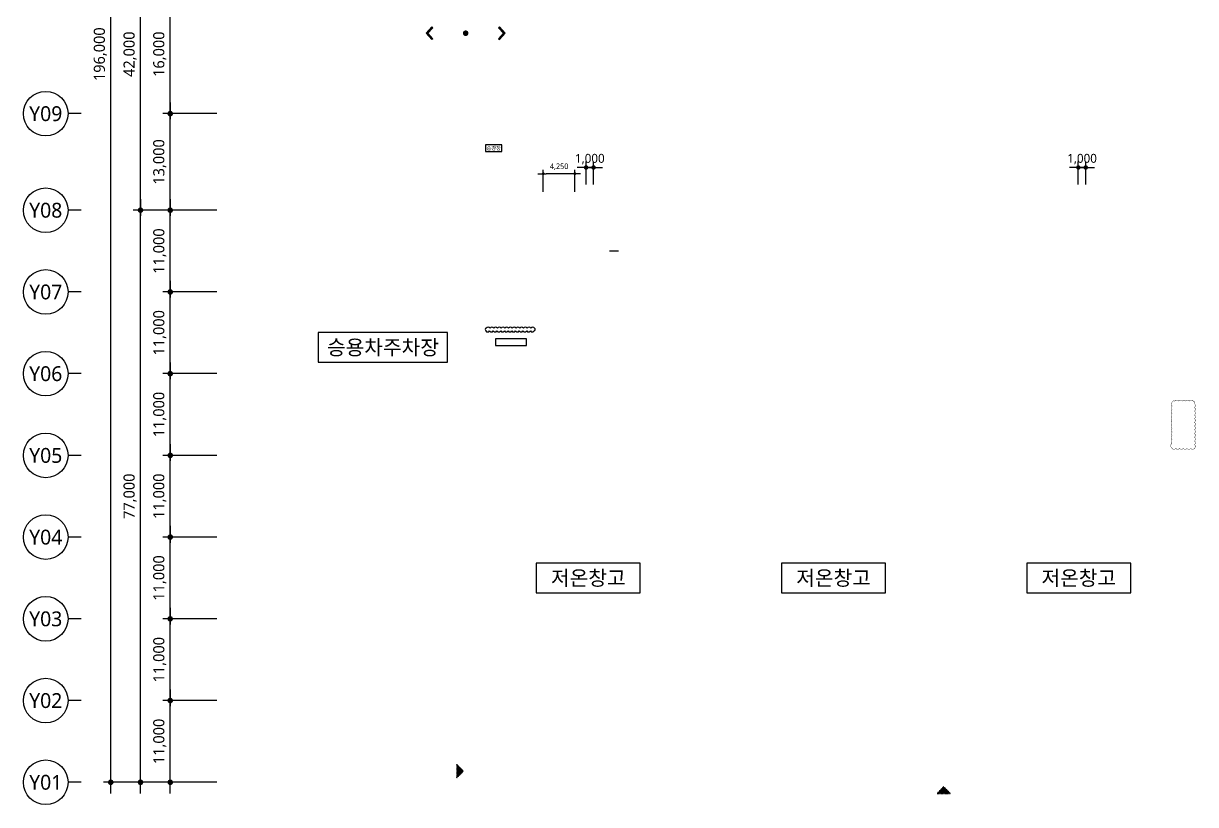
# Model space of a CAD drawing. Header units: millimetres. Extents: x 4003075 to 5615882, y 1445368 to 2591247.
# Drawn here: x 5263075 to 5420780, y 1742368 to 1847509 of the extents above; entities that cross this region are included whole.
import ezdxf
from ezdxf.enums import TextEntityAlignment as Align

# ---------------------------------------------------------------- set-up
doc = ezdxf.new("R2010")
doc.units = ezdxf.units.MM
doc.linetypes.add('DASHDOTX2', pattern=[2, 1, -0.5, 0, -0.5])
for name, color, linetype, lineweight in [('A-AXIS-BUBL', 7, 'Continuous', 25), ('A-DIMS', 7, 'Continuous', 25), ('A-MKXS-MAK2', 3, 'DASHDOTX2', 25), ('A-XXXX-SYMB', 7, 'Continuous', 25), ('A-XXXX-TXT2', 3, 'Continuous', 25), ('REV-202205', 20, 'Continuous', 25)]:
    doc.layers.add(name, color=color, linetype=linetype, lineweight=lineweight)
doc.styles.add('HY울릉도L', font='')
doc.styles.add('XR-평면도$0$맑은 고딕', font='malgun.ttf')
doc.styles.add('맑은고딕', font='malgun.ttf')
doc.styles.get('HY울릉도L').set_extended_font_data('HYwulM')
doc.dimstyles.new('CDIM', dxfattribs={"dimtxt": 3, "dimasz": 1.5, "dimexe": 2, "dimexo": 1, "dimgap": 1, "dimtad": 1, "dimdec": 0, "dimrnd": 0.5, "dimzin": 0, "dimdsep": 32, "dimlunit": 6, "dimtxsty": 'HY울릉도L', "dimblk1": '_CIDOT', "dimblk2": '_CIDOT', "dimsah": 1, "dimcen": 5.5, "dimclrd": 2, "dimclre": 2, "dimclrt": 7, "dimadec": 0, "dimazin": 0, "dimtfac": 1, "dimtdec": 0, "dimtix": 1, "dimtmove": 2, "dimatfit": 1, "dimldrblk": '_CIDOT', "dimfxl": 1, "dimtolj": 1, "dimtzin": 0, "dimlwd": -1, "dimarcsym": 0})

# ---------------------------------------------------------------- blocks, each defined once
blk = doc.blocks.new('_CIDOT')
at = {"color": 0, "linetype": 'ByBlock'}
blk.add_line((2, 0), (-1, 0), dxfattribs=at)
at = {"color": 0, "linetype": 'ByBlock', "const_width": 0.5}
blk.add_lwpolyline([(-0.25, 0, 1), (0.25, 0, 1)], format="xyb", close=True, dxfattribs=at)
blk = doc.blocks.new('*D9')
at = {"layer": 'A-DIMS', "lineweight": -2, "transparency": 16777216}
for p, q in [((93193, 67121), (85943, 67121)), ((93193, 56121), (85943, 56121))]:
    blk.add_line(p, q, dxfattribs=at)
at = {"layer": 'A-DIMS', "transparency": 16777216}
blk.add_line((86943, 56871), (86943, 66371), dxfattribs=at)
at = {"layer": 'A-DIMS', "transparency": 16777216, "xscale": 750, "yscale": 750, "zscale": 750}
for p, rotation in [((86943, 67121), 90), ((86943, 56121), 270)]:
    blk.add_blockref('_CIDOT', p, dxfattribs=dict(at, rotation=rotation))
at = {"layer": 'A-DIMS', "color": 3, "transparency": 16777216, "insert": (85538, 61621), "char_height": 1500, "attachment_point": 5, "rotation": 90, "style": '맑은고딕'}
blk.add_mtext('\\A1;11,000', dxfattribs=at)
blk = doc.blocks.new('*D10')
at = {"layer": 'A-DIMS', "lineweight": -2, "transparency": 16777216}
for p, q in [((93193, 78121), (85943, 78121)), ((93193, 67121), (85943, 67121))]:
    blk.add_line(p, q, dxfattribs=at)
at = {"layer": 'A-DIMS', "transparency": 16777216}
blk.add_line((86943, 67871), (86943, 77371), dxfattribs=at)
at = {"layer": 'A-DIMS', "transparency": 16777216, "xscale": 750, "yscale": 750, "zscale": 750}
for p, rotation in [((86943, 78121), 90), ((86943, 67121), 270)]:
    blk.add_blockref('_CIDOT', p, dxfattribs=dict(at, rotation=rotation))
at = {"layer": 'A-DIMS', "color": 3, "transparency": 16777216, "insert": (85538, 72621), "char_height": 1500, "attachment_point": 5, "rotation": 90, "style": '맑은고딕'}
blk.add_mtext('\\A1;11,000', dxfattribs=at)
blk = doc.blocks.new('*D11')
at = {"layer": 'A-DIMS', "lineweight": -2, "transparency": 16777216}
for p, q in [((93193, 89121), (85943, 89121)), ((93193, 78121), (85943, 78121))]:
    blk.add_line(p, q, dxfattribs=at)
at = {"layer": 'A-DIMS', "transparency": 16777216}
blk.add_line((86943, 78871), (86943, 88371), dxfattribs=at)
at = {"layer": 'A-DIMS', "transparency": 16777216, "xscale": 750, "yscale": 750, "zscale": 750}
for p, rotation in [((86943, 89121), 90), ((86943, 78121), 270)]:
    blk.add_blockref('_CIDOT', p, dxfattribs=dict(at, rotation=rotation))
at = {"layer": 'A-DIMS', "color": 3, "transparency": 16777216, "insert": (85538, 83621), "char_height": 1500, "attachment_point": 5, "rotation": 90, "style": '맑은고딕'}
blk.add_mtext('\\A1;11,000', dxfattribs=at)
blk = doc.blocks.new('*D12')
at = {"layer": 'A-DIMS', "lineweight": -2, "transparency": 16777216}
for p, q in [((93193, 100121), (85943, 100121)), ((93193, 89121), (85943, 89121))]:
    blk.add_line(p, q, dxfattribs=at)
at = {"layer": 'A-DIMS', "transparency": 16777216}
blk.add_line((86943, 89871), (86943, 99371), dxfattribs=at)
at = {"layer": 'A-DIMS', "transparency": 16777216, "xscale": 750, "yscale": 750, "zscale": 750}
for p, rotation in [((86943, 100121), 90), ((86943, 89121), 270)]:
    blk.add_blockref('_CIDOT', p, dxfattribs=dict(at, rotation=rotation))
at = {"layer": 'A-DIMS', "color": 3, "transparency": 16777216, "insert": (85538, 94621), "char_height": 1500, "attachment_point": 5, "rotation": 90, "style": '맑은고딕'}
blk.add_mtext('\\A1;11,000', dxfattribs=at)
blk = doc.blocks.new('*D13')
at = {"layer": 'A-DIMS', "lineweight": -2, "transparency": 16777216}
for p, q in [((93193, 111121), (85943, 111121)), ((93193, 100121), (85943, 100121))]:
    blk.add_line(p, q, dxfattribs=at)
at = {"layer": 'A-DIMS', "transparency": 16777216}
blk.add_line((86943, 100871), (86943, 110371), dxfattribs=at)
at = {"layer": 'A-DIMS', "transparency": 16777216, "xscale": 750, "yscale": 750, "zscale": 750}
for p, rotation in [((86943, 111121), 90), ((86943, 100121), 270)]:
    blk.add_blockref('_CIDOT', p, dxfattribs=dict(at, rotation=rotation))
at = {"layer": 'A-DIMS', "color": 3, "transparency": 16777216, "insert": (85538, 105621), "char_height": 1500, "attachment_point": 5, "rotation": 90, "style": '맑은고딕'}
blk.add_mtext('\\A1;11,000', dxfattribs=at)
blk = doc.blocks.new('*D14')
at = {"layer": 'A-DIMS', "lineweight": -2, "transparency": 16777216}
for p, q in [((93193, 122121), (85943, 122121)), ((93193, 111121), (85943, 111121))]:
    blk.add_line(p, q, dxfattribs=at)
at = {"layer": 'A-DIMS', "transparency": 16777216}
blk.add_line((86943, 111871), (86943, 121371), dxfattribs=at)
at = {"layer": 'A-DIMS', "transparency": 16777216, "xscale": 750, "yscale": 750, "zscale": 750}
for p, rotation in [((86943, 122121), 90), ((86943, 111121), 270)]:
    blk.add_blockref('_CIDOT', p, dxfattribs=dict(at, rotation=rotation))
at = {"layer": 'A-DIMS', "color": 3, "transparency": 16777216, "insert": (85538, 116621), "char_height": 1500, "attachment_point": 5, "rotation": 90, "style": '맑은고딕'}
blk.add_mtext('\\A1;11,000', dxfattribs=at)
blk = doc.blocks.new('*D15')
at = {"layer": 'A-DIMS', "lineweight": -2, "transparency": 16777216}
for p, q in [((93193, 135121), (85943, 135121)), ((93193, 122121), (85943, 122121))]:
    blk.add_line(p, q, dxfattribs=at)
at = {"layer": 'A-DIMS', "transparency": 16777216}
blk.add_line((86943, 122871), (86943, 134371), dxfattribs=at)
at = {"layer": 'A-DIMS', "transparency": 16777216, "xscale": 750, "yscale": 750, "zscale": 750}
for p, rotation in [((86943, 135121), 90), ((86943, 122121), 270)]:
    blk.add_blockref('_CIDOT', p, dxfattribs=dict(at, rotation=rotation))
at = {"layer": 'A-DIMS', "color": 3, "transparency": 16777216, "insert": (85538, 128621), "char_height": 1500, "attachment_point": 5, "rotation": 90, "style": '맑은고딕'}
blk.add_mtext('\\A1;13,000', dxfattribs=at)
blk = doc.blocks.new('*D16')
at = {"layer": 'A-DIMS', "lineweight": -2, "transparency": 16777216}
for p, q in [((93193, 151121), (85943, 151121)), ((93193, 135121), (85943, 135121))]:
    blk.add_line(p, q, dxfattribs=at)
at = {"layer": 'A-DIMS', "transparency": 16777216}
blk.add_line((86943, 135871), (86943, 150371), dxfattribs=at)
at = {"layer": 'A-DIMS', "transparency": 16777216, "xscale": 750, "yscale": 750, "zscale": 750}
for p, rotation in [((86943, 151121), 90), ((86943, 135121), 270)]:
    blk.add_blockref('_CIDOT', p, dxfattribs=dict(at, rotation=rotation))
at = {"layer": 'A-DIMS', "color": 3, "transparency": 16777216, "insert": (85538, 143121), "char_height": 1500, "attachment_point": 5, "rotation": 90, "style": '맑은고딕'}
blk.add_mtext('\\A1;16,000', dxfattribs=at)
blk = doc.blocks.new('*D25')
at = {"layer": 'A-DIMS', "lineweight": -2, "transparency": 16777216}
for p, q in [((93193, 122121), (81943, 122121)), ((93193, 45121), (81943, 45121))]:
    blk.add_line(p, q, dxfattribs=at)
at = {"layer": 'A-DIMS', "transparency": 16777216}
blk.add_line((82943, 45871), (82943, 121371), dxfattribs=at)
at = {"layer": 'A-DIMS', "transparency": 16777216, "xscale": 750, "yscale": 750, "zscale": 750}
for p, rotation in [((82943, 122121), 90), ((82943, 45121), 270)]:
    blk.add_blockref('_CIDOT', p, dxfattribs=dict(at, rotation=rotation))
at = {"layer": 'A-DIMS', "color": 3, "transparency": 16777216, "insert": (81542, 83621), "char_height": 1500, "attachment_point": 5, "rotation": 90, "style": '맑은고딕'}
blk.add_mtext('\\A1;77,000', dxfattribs=at)
blk = doc.blocks.new('*D26')
at = {"layer": 'A-DIMS', "lineweight": -2, "transparency": 16777216}
for p, q in [((93193, 241121), (77943, 241121)), ((93193, 45121), (77943, 45121))]:
    blk.add_line(p, q, dxfattribs=at)
at = {"layer": 'A-DIMS', "transparency": 16777216}
blk.add_line((78943, 45871), (78943, 240371), dxfattribs=at)
at = {"layer": 'A-DIMS', "transparency": 16777216, "xscale": 750, "yscale": 750, "zscale": 750}
for p, rotation in [((78943, 241121), 90), ((78943, 45121), 270)]:
    blk.add_blockref('_CIDOT', p, dxfattribs=dict(at, rotation=rotation))
at = {"layer": 'A-DIMS', "color": 3, "transparency": 16777216, "insert": (77538, 143121), "char_height": 1500, "attachment_point": 5, "rotation": 90, "style": '맑은고딕'}
blk.add_mtext('\\A1;196,000', dxfattribs=at)
blk = doc.blocks.new('*D27')
at = {"layer": 'A-DIMS', "lineweight": -2, "transparency": 16777216}
for p, q in [((93193, 56121), (85943, 56121)), ((93193, 45121), (85943, 45121))]:
    blk.add_line(p, q, dxfattribs=at)
at = {"layer": 'A-DIMS', "transparency": 16777216}
blk.add_line((86943, 45871), (86943, 55371), dxfattribs=at)
at = {"layer": 'A-DIMS', "transparency": 16777216, "xscale": 750, "yscale": 750, "zscale": 750}
for p, rotation in [((86943, 56121), 90), ((86943, 45121), 270)]:
    blk.add_blockref('_CIDOT', p, dxfattribs=dict(at, rotation=rotation))
at = {"layer": 'A-DIMS', "color": 3, "transparency": 16777216, "insert": (85538, 50621), "char_height": 1500, "attachment_point": 5, "rotation": 90, "style": '맑은고딕'}
blk.add_mtext('\\A1;11,000', dxfattribs=at)
blk = doc.blocks.new('*D28')
at = {"layer": 'A-DIMS', "lineweight": -2, "transparency": 16777216}
for p, q in [((93193, 164121), (81943, 164121)), ((93193, 122121), (81943, 122121))]:
    blk.add_line(p, q, dxfattribs=at)
at = {"layer": 'A-DIMS', "transparency": 16777216}
blk.add_line((82943, 122871), (82943, 163371), dxfattribs=at)
at = {"layer": 'A-DIMS', "transparency": 16777216, "xscale": 750, "yscale": 750, "zscale": 750}
for p, rotation in [((82943, 164121), 90), ((82943, 122121), 270)]:
    blk.add_blockref('_CIDOT', p, dxfattribs=dict(at, rotation=rotation))
at = {"layer": 'A-DIMS', "color": 3, "transparency": 16777216, "insert": (81542, 143121), "char_height": 1500, "attachment_point": 5, "rotation": 90, "style": '맑은고딕'}
blk.add_mtext('\\A1;42,000', dxfattribs=at)
blk = doc.blocks.new('글_일반주차')
at = {"layer": 'A-XXXX-TXT2', "color": 0}
blk.add_lwpolyline([(-8700, -2000), (8700, -2000), (8700, 2000), (-8700, 2000)], close=True, dxfattribs=at)
at = {"layer": 'A-XXXX-TXT2', "style": '맑은고딕'}
blk.add_text('승용차주차장', height=2000, dxfattribs=at).set_placement((0, 0), align=Align.MIDDLE_CENTER)
blk = doc.blocks.new('글_승강장')
at = {"layer": 'A-XXXX-TXT2', "color": 0, "ltscale": 100}
blk.add_lwpolyline([(-1100, 450), (-1100, -450), (1100, -450), (1100, 450)], close=True, dxfattribs=at)
at = {"layer": 'A-XXXX-TXT2', "ltscale": 100, "style": 'XR-평면도$0$맑은 고딕'}
blk.add_text('승강장', height=500, dxfattribs=at).set_placement((0, 0), align=Align.MIDDLE_CENTER)
blk = doc.blocks.new('*D90')
at = {"layer": 'A-DIMS', "transparency": 16777216}
for p, q in [((5338179, 1828119), (5337579, 1828119)), ((5338779, 1828119), (5339779, 1828119)), ((5340379, 1828119), (5340979, 1828119))]:
    blk.add_line(p, q, dxfattribs=at)
at = {"layer": 'A-DIMS', "lineweight": -2, "transparency": 16777216}
for p, q in [((5338779, 1825819), (5338779, 1828919)), ((5339779, 1825819), (5339779, 1828919))]:
    blk.add_line(p, q, dxfattribs=at)
at = {"layer": 'A-DIMS', "transparency": 16777216, "xscale": 600, "yscale": 600, "zscale": 600}
blk.add_blockref('_CIDOT', (5338779, 1828119), dxfattribs=at)
at = {"layer": 'A-DIMS', "transparency": 16777216, "xscale": 600, "yscale": 600, "zscale": 600, "rotation": 180}
blk.add_blockref('_CIDOT', (5339779, 1828119), dxfattribs=at)
at = {"layer": 'A-DIMS', "color": 3, "transparency": 16777216, "insert": (5339279, 1829242), "char_height": 1200, "attachment_point": 5, "style": '맑은고딕'}
blk.add_mtext('\\A1;1,000', dxfattribs=at)
blk = doc.blocks.new('*D95')
at = {"layer": 'A-DIMS', "lineweight": -2, "transparency": 16777216}
for p, q in [((5333025, 1824834), (5333025, 1827784)), ((5337275, 1824834), (5337275, 1827784))]:
    blk.add_line(p, q, dxfattribs=at)
at = {"layer": 'A-DIMS', "transparency": 16777216}
blk.add_line((5336900, 1827284), (5333400, 1827284), dxfattribs=at)
at = {"layer": 'A-DIMS', "transparency": 16777216, "xscale": 375, "yscale": 375, "zscale": 375, "rotation": 180}
blk.add_blockref('_CIDOT', (5333025, 1827284), dxfattribs=at)
at = {"layer": 'A-DIMS', "transparency": 16777216, "xscale": 375, "yscale": 375, "zscale": 375}
blk.add_blockref('_CIDOT', (5337275, 1827284), dxfattribs=at)
at = {"layer": 'A-DIMS', "color": 3, "transparency": 16777216, "insert": (5335150, 1828217), "char_height": 750, "attachment_point": 5, "style": '맑은고딕'}
blk.add_mtext('\\A1;4,250', dxfattribs=at)
blk = doc.blocks.new('글_저온창고')
at = {"layer": 'A-XXXX-TXT2', "color": 0}
blk.add_lwpolyline([(-7000, -2000), (7000, -2000), (7000, 2000), (-7000, 2000)], close=True, dxfattribs=at)
at = {"layer": 'A-XXXX-TXT2', "style": '맑은고딕'}
blk.add_text('저온창고', height=2000, dxfattribs=at).set_placement((0, 0), align=Align.MIDDLE_CENTER)
blk = doc.blocks.new('ARROW2')
blk.add_lwpolyline([(0, 0.87), (0.74, 0), (0, -0.87), (0.15, -1), (1, 0), (0.15, 1)], close=True)
for points in [[(0, 0.87), (0.15, 1), (0.74, 0), (1, 0)], [(0.74, 0), (1, 0), (0, -0.87), (0.15, -1)]]:
    blk.add_solid(points)
blk = doc.blocks.new('*D122')
at = {"layer": 'A-DIMS', "transparency": 16777216}
for p, q in [((5404405, 1828119), (5403805, 1828119)), ((5405005, 1828119), (5406005, 1828119)), ((5406605, 1828119), (5407205, 1828119))]:
    blk.add_line(p, q, dxfattribs=at)
at = {"layer": 'A-DIMS', "lineweight": -2, "transparency": 16777216}
for p, q in [((5405005, 1825819), (5405005, 1828919)), ((5406005, 1825819), (5406005, 1828919))]:
    blk.add_line(p, q, dxfattribs=at)
at = {"layer": 'A-DIMS', "transparency": 16777216, "xscale": 600, "yscale": 600, "zscale": 600}
blk.add_blockref('_CIDOT', (5405005, 1828119), dxfattribs=at)
at = {"layer": 'A-DIMS', "transparency": 16777216, "xscale": 600, "yscale": 600, "zscale": 600, "rotation": 180}
blk.add_blockref('_CIDOT', (5406005, 1828119), dxfattribs=at)
at = {"layer": 'A-DIMS', "color": 3, "transparency": 16777216, "insert": (5405505, 1829242), "char_height": 1200, "attachment_point": 5, "style": '맑은고딕'}
blk.add_mtext('\\A1;1,000', dxfattribs=at)
blk = doc.blocks.new('DIM(210222)')
for p, q in [((74943, 135120.6), (73193, 135120.6)), ((74943, 122120.6), (73193, 122120.6)), ((74943, 111120.6), (73193, 111120.6)), ((74943, 100120.6), (73193, 100120.6)), ((74943, 89120.6), (73193, 89120.6)), ((74943, 78120.6), (73193, 78120.6)), ((74943, 67120.6), (73193, 67120.6)), ((74943, 56120.6), (73193, 56120.6)), ((74943, 45120.6), (73193, 45120.6))]:
    blk.add_line(p, q)
at = {"layer": 'A-AXIS-BUBL', "ltscale": 0.2}
for centre in [(70193, 135120.6), (70193, 122120.6), (70193, 111120.6), (70193, 100120.6), (70193, 89120.6), (70193, 78120.6), (70193, 67120.6), (70193, 56120.6), (70193, 45120.6)]:
    blk.add_circle(centre, 3000, dxfattribs=at)
at = {"layer": 'A-XXXX-TXT2', "ltscale": 0.2, "style": '맑은고딕'}
for s, p in [('Y09', (70193, 135120.6)), ('Y08', (70193, 122120.6)), ('Y07', (70193, 111120.6)), ('Y06', (70193, 100120.6)), ('Y05', (70193, 89120.6)), ('Y04', (70193, 78120.6)), ('Y03', (70193, 67120.6)), ('Y02', (70193, 56120.6)), ('Y01', (70193, 45120.6))]:
    blk.add_text(s, height=2000, dxfattribs=at).set_placement(p, align=Align.MIDDLE)
at = {"layer": 'A-DIMS'}
for p1, p2, distance, picture, middle in [((93693, 45120.6), (93693, 241120.6), 14750, '*D26', (77538.1, 143120.6)), ((93693, 122120.6), (93693, 164120.6), 10750, '*D28', (81542.2, 143120.6)), ((93693, 135120.6), (93693, 151120.6), 6750, '*D16', (85538.1, 143120.6)), ((93693, 122120.6), (93693, 135120.6), 6750, '*D15', (85538.1, 128620.6)), ((93693, 45120.6), (93693, 122120.6), 10750, '*D25', (81542.2, 83620.6)), ((93693, 111120.6), (93693, 122120.6), 6750, '*D14', (85538.1, 116620.6)), ((93693, 100120.6), (93693, 111120.6), 6750, '*D13', (85538.1, 105620.6)), ((93693, 89120.6), (93693, 100120.6), 6750, '*D12', (85538.1, 94620.6)), ((93693, 78120.6), (93693, 89120.6), 6750, '*D11', (85538.1, 83620.6)), ((93693, 67120.6), (93693, 78120.6), 6750, '*D10', (85538.1, 72620.6)), ((93693, 56120.6), (93693, 67120.6), 6750, '*D9', (85538.1, 61620.6)), ((93693, 45120.6), (93693, 56120.6), 6750, '*D27', (85538.1, 50620.6))]:
    dim = blk.add_aligned_dim(p1=p1, p2=p2, distance=distance, dimstyle='CDIM', override={"dimscale": 500, "dimtxsty": '맑은고딕', "dimclrd": 256, "dimclre": 256, "dimclrt": 3}, dxfattribs=at)
    dim.commit()
    dim.dimension.update_dxf_attribs({"geometry": picture, "text_midpoint": middle})

msp = doc.modelspace()

# ---------------------------------------------------------------- hatches: boundary and pattern name
h = msp.add_hatch(color=240)
h.dxf.hatch_style = 1
h.paths.add_polyline_path([(5321376, 1745987.8), (5322255.8, 1746867.6), (5321376, 1747747.3)])
h = msp.add_hatch(color=240)
h.dxf.hatch_style = 1
h.paths.add_polyline_path([(5387754.8, 1743868.6), (5386875, 1744748.3), (5385995.3, 1743868.6)])

# ---------------------------------------------------------------- linework, layer by layer
msp.add_line((5341915.7, 1816909.7), (5343140.7, 1816909.7))
at = {"layer": 'A-MKXS-MAK2', "color": 240}
for points in [[(5321376, 1745987.8), (5322255.8, 1746867.6), (5321376, 1747747.3)], [(5387754.8, 1743868.6), (5386875, 1744748.3), (5385995.3, 1743868.6)]]:
    msp.add_lwpolyline(points, close=True, dxfattribs=at)
at = {"layer": 'A-XXXX-SYMB', "const_width": 375}
msp.add_lwpolyline([(5322387.5, 1846189.5, -1), (5322762.5, 1846189.5, -1)], format="xyb", close=True, dxfattribs=at)
at = {"layer": 'A-XXXX-TXT2', "color": 0, "ltscale": 100}
msp.add_lwpolyline([(5326575, 1805067.6), (5326575, 1804167.6), (5330775, 1804167.6), (5330775, 1805067.6)], close=True, dxfattribs=at)
at = {"layer": 'REV-202205'}
msp.add_lwpolyline([(5325285.3, 1806113.5, 0.52056705), (5325785.3, 1806113.5, 0.52056705), (5326285.3, 1806113.5, 0.52056705), (5326785.3, 1806113.5, 0.52056705), (5327285.3, 1806113.5, 0.52056705), (5327785.3, 1806113.5, 0.52056705), (5328285.3, 1806113.5, 0.52056705), (5328785.3, 1806113.5, 0.52056705), (5329285.3, 1806113.5, 0.52056705), (5329785.3, 1806113.5, 0.52056705), (5330285.3, 1806113.5, 0.52056705), (5330785.3, 1806113.5, 0.52056705), (5331285.3, 1806113.5, 0.52056705), (5331785.3, 1806113.5, 0.52056705), (5331850.9, 1806508.2, 0.52056705), (5331350.9, 1806508.2, 0.52056705), (5330850.9, 1806508.2, 0.52056705), (5330350.9, 1806508.2, 0.52056705), (5329850.9, 1806508.2, 0.52056705), (5329350.9, 1806508.2, 0.52056705), (5328850.9, 1806508.2, 0.52056705), (5328350.9, 1806508.2, 0.52056705), (5327850.9, 1806508.2, 0.52056705), (5327350.9, 1806508.2, 0.52056705), (5326850.9, 1806508.2, 0.52056705), (5326350.9, 1806508.2, 0.52056705), (5325850.9, 1806508.2, 0.52056705), (5325350.9, 1806508.2, 0.52056705)], format="xyb", close=True, dxfattribs=at)
at = {"layer": 'REV-202205', "const_width": 50}
msp.add_lwpolyline([(5417625, 1790317.6, 0.52056705), (5418125, 1790317.6, 0.52056705), (5418625, 1790317.6, 0.52056705), (5419125, 1790317.6, 0.52056705), (5419625, 1790317.6, 0.52056705), (5420125, 1790317.6, 0.52056705), (5420625, 1790317.6, 0.52056705), (5420625, 1790817.6, 0.52056705), (5420625, 1791317.6, 0.52056705), (5420625, 1791817.6, 0.52056705), (5420625, 1792317.6, 0.52056705), (5420625, 1792817.6, 0.52056705), (5420625, 1793317.6, 0.52056705), (5420625, 1793817.6, 0.52056705), (5420625, 1794317.6, 0.52056705), (5420625, 1794817.6, 0.52056705), (5420625, 1795317.6, 0.52056705), (5420625, 1795817.6, 0.52056705), (5420625, 1796317.6, 0.52056705), (5420475, 1796667.6, 0.52056705), (5419975, 1796667.6, 0.52056705), (5419475, 1796667.6, 0.52056705), (5418975, 1796667.6, 0.52056705), (5418475, 1796667.6, 0.52056705), (5417975, 1796667.6, 0.52056705), (5417625, 1796517.6, 0.52056705), (5417625, 1796017.6, 0.52056705), (5417625, 1795517.6, 0.52056705), (5417625, 1795017.6, 0.52056705), (5417625, 1794517.6, 0.52056705), (5417625, 1794017.6, 0.52056705), (5417625, 1793517.6, 0.52056705), (5417625, 1793017.6, 0.52056705), (5417625, 1792517.6, 0.52056705), (5417625, 1792017.6, 0.52056705), (5417625, 1791517.6, 0.52056705), (5417625, 1791017.6, 0.52056705)], format="xyb", close=True, dxfattribs=at)

# ---------------------------------------------------------------- block references
for name, p in [('DIM(210222)', (5195882, 1700247)), ('글_승강장', (5326350, 1830712)), ('글_일반주차', (5311450, 1803897)), ('글_저온창고', (5339075, 1772867.6)), ('글_저온창고', (5372075, 1772867.6)), ('글_저온창고', (5405075, 1772867.6))]:
    msp.add_blockref(name, p)
at = {"layer": 'A-XXXX-SYMB', "yscale": -861.6031974333613, "zscale": 915.0208861333258, "rotation": 180}
for p, xscale in [((5318172.2, 1846189.5), 915.0208861333258), ((5326977.9, 1846189.5), -915.0208861333258)]:
    msp.add_blockref('ARROW2', p, dxfattribs=dict(at, xscale=xscale))

# ---------------------------------------------------------------- dimensions: what is measured, and where the dimension line sits
at = {"layer": 'A-DIMS'}
for base, p1, p2, picture, middle in [((5339779.2, 1828118.5), (5338779.2, 1825418.7), (5339779.2, 1825418.7), '*D90', (5339279.2, 1829242.4)), ((5406005.4, 1828118.5), (5405005.4, 1825418.7), (5406005.4, 1825418.7), '*D122', (5405505.4, 1829242.4))]:
    dim = msp.add_linear_dim(base=base, p1=p1, p2=p2, dimstyle='CDIM', override={"dimscale": 400, "dimtxsty": '맑은고딕', "dimclrd": 256, "dimclre": 256, "dimclrt": 3}, dxfattribs=at)
    dim.commit()
    dim.dimension.update_dxf_attribs({"geometry": picture, "text_midpoint": middle})
dim = msp.add_linear_dim(base=(5333025, 1827283.9), p1=(5337275, 1824584.1), p2=(5333025, 1824584.1), angle=180, dimstyle='CDIM', override={"dimscale": 250, "dimtad": 4, "dimtxsty": '맑은고딕', "dimclrd": 256, "dimclre": 256, "dimclrt": 3}, dxfattribs=at)
dim.commit()
dim.dimension.update_dxf_attribs({"geometry": '*D95', "text_midpoint": (5335150, 1828217), "dimtype": 160})

doc.saveas('drawing.dxf')
